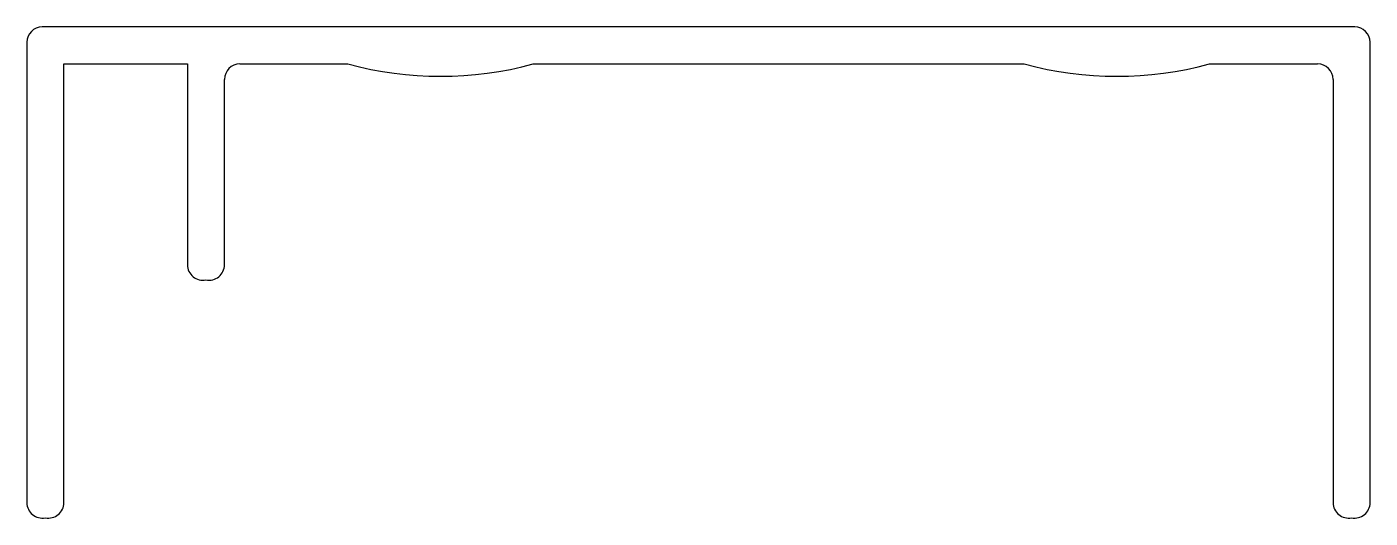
# Model space of a CAD drawing. Extents: x 1252 to 1470, y 1212 to 1292.
import ezdxf

# ---------------------------------------------------------------- set-up
doc = ezdxf.new("R2010")
doc.units = 0
doc.layers.get('0').update_dxf_attribs({"linetype": 'CONTINUOUS'})

msp = doc.modelspace()

# ---------------------------------------------------------------- linework, layer by layer
for p, q in [((1467.03, 1291.95), (1254.53, 1291.95)), ((1252.03, 1289.45), (1252.03, 1214.95)), ((1469.53, 1214.95), (1469.53, 1289.45)), ((1258.03, 1214.95), (1258.03, 1285.95)), ((1258.03, 1285.95), (1278.03, 1285.95)), ((1278.03, 1285.95), (1278.03, 1253.45)), ((1286.53, 1285.95), (1304.03, 1285.95)), ((1334.03, 1285.95), (1413.53, 1285.95)), ((1443.53, 1285.95), (1461.03, 1285.95)), ((1284.03, 1253.45), (1284.03, 1283.45)), ((1463.53, 1283.45), (1463.53, 1214.95))]:
    msp.add_line(p, q)
for centre, radius, start, end in [((1254.53, 1289.45), 2.5, 90, 180), ((1467.03, 1289.45), 2.5, 0, 90), ((1286.53, 1283.45), 2.5, 90, 180), ((1319.03, 1341.2), 57.25, 254.8107, 285.1893), ((1428.53, 1341.2), 57.25, 254.8107, 285.1893), ((1461.03, 1283.45), 2.5, 0, 90), ((1280.53, 1253.45), 2.5, 180, 281.537), ((1281.53, 1253.45), 2.5, 258.463, 360), ((1254.53, 1214.95), 2.5, 180, 281.537), ((1255.53, 1214.95), 2.5, 258.463, 0), ((1466.03, 1214.95), 2.5, 180, 281.537), ((1467.03, 1214.95), 2.5, 258.463, 0)]:
    msp.add_arc(centre, radius, start, end)

doc.saveas('drawing.dxf')
